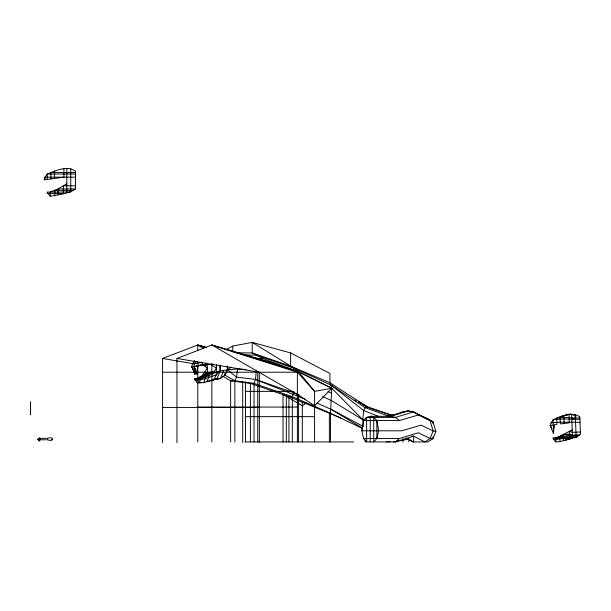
<?xml version="1.0" encoding="UTF-8"?>
<svg xmlns="http://www.w3.org/2000/svg" width="611" height="611" viewBox="0 0 611 611"><rect width="100%" height="100%" fill="white"/><g stroke="black" fill="none" stroke-linecap="round" stroke-linejoin="round"><path stroke-width="0.92" d="M30.55 409.416L30.558 401.878L30.558 414.831L30.55 406.75M370.205 441.936L370.205 416.305L390.857 416.305L395.378 417.397L399.395 420.551L418.375 414.999L432.939 421.743L435.88 431.419L432.939 438.698L427.792 441.936L413.036 441.936L406.01 437.927M38.798 438.958L39.257 441.012L38.501 439.729M39.494 438.958L39.86 440.921L38.73 440.287M216.5 364.652L216.179 375.039L213.697 380.027L203.906 382.524L197.384 382.891L194.359 378.82L201.019 378.079M225.497 349.882L232.745 346.078L252.213 342.381L290.622 352.937L329.917 373.436L329.917 382.753L331.811 388.275L330.467 413.227L330.467 441.936M195.383 369.052L194.932 374.283L191.709 366.569L192.488 363.881L194.611 360.727L193.962 362.43M579.839 417.855C572.049 418.642 564.526 416.328 556.697 418.077L556.934 424.301L550.206 425.615L553.429 433.329L554.108 425.485L550.206 425.615L550.985 422.934L553.115 419.772C561.272 416.244 571.4 411.211 579.801 416.771L580.45 434.177L576.142 437.591L553.406 439.042L552.863 437.866L560.157 437.232L563.22 436.285L569.536 435.987L572.476 437.018L577.135 436.796M363.209 423.179L362.781 419.719L363.637 410.531L365.164 407.697L366.951 406.72L390.91 414.884L396.478 414.479M254.046 441.936L254.046 383.418L255.482 379.439L256.307 371.091M194.046 366.485L191.709 366.569L194.932 373L195.314 369.25M39.952 438.324L40.318 438.599L39.463 439.66M246.042 369.533L237.572 369.013L236.518 377.117L234.861 380.768L234.861 441.936M197.032 371.404L197.704 366.432L196.177 366.432M553.429 430.45L554.108 425.485M38.493 438.767L38.371 438.583M373.741 417.397L373.741 441.936L376.872 438.507L378.66 430.801L376.872 420.551L373.741 417.397L370.205 416.305L366.631 417.397L363.576 420.551L361.865 430.801L363.576 438.507L366.631 441.936L395.386 441.936L413.639 436.147L424.905 441.936L430.136 438.545L433.115 430.923L430.136 420.788L424.905 417.664L413.639 411.875L408.301 410.806L402.886 411.875L388.894 416.526M292.31 441.936L292.31 396.669L293.631 392.69L255.482 379.439L236.518 377.117L227.361 369.747L227.223 366.18M213.697 380.027L212.193 380.034L220.472 378.537L223.573 370.457L227.666 369.747L227.536 366.18M216.844 379.141L214.14 379.148L216.844 379.141L220.204 370.633L220.052 366.608M231.225 367.096L227.361 369.747L224.84 375.078L234.861 380.768L254.046 383.418L292.31 396.669L330.467 413.227L362.621 428.51M227.666 369.747L225.069 375.078L220.472 378.537L217.104 378.545L220.472 378.537M224.29 374.971L225.283 372.993M212.697 373.81L216.47 368.043L210.787 364.5L203.486 364.515M196.184 361.513L194.588 363.881L193.809 366.569L197.032 374.283L197.704 366.432L191.709 366.569L193.55 369.327M197.238 378.713L204.662 375.345L207.419 372.305L207.244 364.675M418.375 414.999L413.639 411.875L395.378 417.397L366.631 417.397L363.705 420.551L361.865 430.801L401.687 430.801L421.078 425.134L433.115 430.923L435.88 431.419M39.394 438.515L39.952 437.942L39.914 438.461M364.484 420.528L362.781 419.719L331.811 388.275L314.596 405.773L297.381 394.408L211.872 345.016L176.953 358.458L176.953 442.631M38.661 438.454L39.593 438.041L38.478 439.668M395.386 441.936L399.395 438.507L418.375 432.756L430.136 438.545L432.939 438.698L432.939 436.812M572.881 419.413L575.738 417.428M306.187 403.123L302.292 405.773L283.015 394.408L283.015 441.936M70.739 168.865L75.497 171.019L75.497 188.944C68.165 193.84 58.74 194.772 50.171 196.184L46.948 192.114L70.739 192.022L70.739 168.865C62.612 167.254 54.623 171.156 47.246 174.02L45 177.182L44.183 179.863L63.926 177.182L63.926 168.552M66.805 183.781L58.06 188.944L50.171 192.022L50.171 196.184M572.224 429.846L560.119 436.147L555.743 437.759L555.88 441.936L560.31 441.57L572.515 438.194L571.629 414.151L568.986 414.304L563.831 415.77L564.129 423.553L560.318 423.874L560.05 416.71L569.483 414.296L568.986 414.304L569.315 422.865L564.129 423.553M193.641 363.285L192.488 363.881L197.88 363.27L201.989 362.117M205.708 375.345L204.662 375.345L210.81 372.298L213.04 372.29M204.662 375.345L210.879 372.298L212.979 372.298C206.9 374.787 201.37 379.821 194.359 378.82L200.538 378.82M236.457 352.822L252.213 352.937L256.658 355.151L294.479 368.395L330.902 384.961L365.164 407.697L388.344 416.03L390.91 414.884M199.041 378.705L202.669 377.102L199.774 377.109L196.047 378.713C206.06 379.683 213.835 370.77 223.573 370.457M162.587 372.221L297.381 372.221L298.596 371.687L331.811 388.275L314.596 391.368L297.381 372.221L211.872 345.016L257.758 358.458L298.596 371.687L314.596 391.368L314.596 441.936M162.587 442.631L162.587 358.458L197.796 345.016L206.06 347.346M386.267 441.936L388.016 441.325M390.857 416.305L408.301 410.806L409.95 411.692M197.544 378.713L202.669 377.102M213.43 372.29L207.419 372.305L199.774 377.109L205.288 376.628M201.622 377.102L203.157 376.628M555.842 438.927C561.379 438.622 567.13 435.551 572.515 438.194L555.483 438.935L556.033 438.927M39.303 439.149C40.769 438.102 39.57 440.279 39.776 438.79M47.261 439.798C54.7 442.303 54.539 435.872 47.261 438.377M388.336 441.936L390.2 441.532M196.91 365.974L200.599 365.256L199.492 365.256L213.239 364.202M555.804 437.759L563.22 436.285M393.431 441.936L409.171 439.019M217.027 378.996L219.739 378.537L216.997 378.904M197.727 365.684L195.864 365.974L202.6 365.248L202.142 362.903M216.958 378.782L218.784 378.537M203.921 364.82L207.732 364.507L204.105 364.82L206.571 364.813L206.205 363.003M202.02 378.392L199.339 378.713M555.437 437.759L560.157 437.232M331.811 388.275L298.328 371.709L262.677 358.458L257.758 358.458L298.596 371.687L211.872 345.016M204.105 364.63L205.632 364.507M388.344 416.03L392.995 415.64M200.041 382.669L203.906 382.524L205.571 377.094L203.784 377.102M227.361 369.747L237.572 369.013M203.402 364.721L206.678 364.507M566.389 414.304L572.652 414.625L576.028 416.381M569.826 431.335L569.376 431.343L569.643 439.08L570.094 439.072L563.365 440.5L563.159 434.398L569.926 434.093M580.366 431.992L572.316 432.374L569.437 431.343M579.686 434.788L572.408 435.131L569.536 434.093M578.594 435.651C573.233 437.629 556.491 429.632 560.31 441.57M214.224 379.179L216.118 379.148L214.224 379.225L216.118 379.148L206.969 381.455L208.779 377.231L208.962 375.337L202.455 375.353L207.32 368.066L203.249 365.019M579.892 419.261C570.934 419.52 562.128 418.23 553.115 419.772L553.314 425.027M550.985 422.934C560.761 421.682 570.315 422.277 580.007 422.323M196.459 378.82L200.538 378.705L199.484 382.891L196.459 378.82L200.125 378.667M560.195 438.408L572.515 438.194L563.266 437.461M201.89 382.524L203.83 382.524M75.497 172.493L50.904 172.493L50.904 178.893M75.497 174.02L47.246 174.02L47.246 179.306M75.497 177.182L45 177.182L45 179.741M75.497 185.805L63.376 185.805L63.376 193.481L47.551 193.481M75.497 188.944L58.06 188.944L58.06 194.749M73.244 190.38L54.83 190.38L54.83 195.818M194.909 379.996C202.455 380.821 209.077 376.735 216.179 375.039L220.204 370.633L219.853 365.072M234.861 380.768L230.637 380.768L222.61 376.116M254.046 383.418L250.388 383.418L230.637 380.768L230.637 441.936M245.53 391.368L293.853 391.368M292.31 396.669L288.934 396.669L250.388 383.418L250.388 441.936M197.796 407.079L297.381 407.079M162.587 407.43L259.347 407.43M330.902 384.961L363.698 410.531M402.886 411.875L404.688 411.875M411.86 411.875L413.639 411.875M330.467 413.227L329.367 413.227L288.934 396.669L288.934 441.936M245.53 416.649L314.596 416.649M426.127 418.756L427.792 418.756L432.939 421.743L432.939 423.622M363.576 420.551L399.395 420.551M411.845 436.147L413.639 436.147L413.639 441.936M39.593 438.354L40.257 438.354M40.54 438.377L46.184 438.377M363.576 438.507L399.395 438.507M37.63 439.576L38.333 439.576M40.547 439.798L46.192 439.798M245.095 441.936L353.754 441.936M244.759 354.96L256.658 355.151L262.677 358.458L255.108 358.26M38.233 439.133L38.791 439.149M51.981 439.79L51.492 439.637M176.953 358.458L259.347 372.221L259.347 442.631M162.587 358.458L193.328 363.744M200.782 365.019L205.441 365.821M426.127 418.466L427.792 418.756L417.504 414.296M423.224 417.359L427.792 418.756M206.006 347.491L197.796 345.016L197.796 350.645M205.953 347.621L197.796 345.016L203.509 348.484M369.594 407.995L390.788 415.136M358.878 402.007L368.716 407.697L329.917 382.753L290.622 366.188L252.213 352.937L252.213 342.381L294.479 368.395L298.328 371.709M429.625 420.467L432.939 421.743M363.637 410.531L378.362 416.305M255.482 379.439L304.889 399.082M336.363 416.16L329.367 413.227L329.367 441.936M338.112 416.893L340.732 417.993M293.631 392.69L299.703 395.386M317.04 403.092L330.902 409.255L363.637 426.638M322.646 396.57L331.185 400.419L362.781 419.719M327.939 391.59L331.338 393.133M354.517 399.991L356.175 400.892M362.804 404.474L366.951 406.72M358.772 402.007L368.716 407.697M330.902 409.255L362.713 428.25M407.942 438.545L413.036 441.936M553.406 439.042L555.88 441.936M550.206 425.615L552.054 428.38M195.65 369.327L193.809 366.569L198.392 365.974L197.101 361.575M196.826 381.386L197.384 382.891M194.565 370.19L194.932 373M196.841 372.534L197.032 374.283L197.032 373M194.649 371.664L194.932 374.283L194.932 371.404M575.287 414.617L576.142 437.591M553.429 427.967L553.429 433.329M408.812 439.263L408.812 441.936M402.886 438.629L402.886 441.936M376.872 420.551L376.872 438.507M366.631 417.397L366.631 441.936M365.164 440.057L365.164 441.936M302.292 402.168L302.292 441.936M298.596 395.118L298.596 441.936M297.381 372.221L297.381 441.936M290.622 352.937L290.622 366.188M286.315 396.05L286.315 441.936M257.758 371.625L257.758 441.936M245.53 381.967L245.53 441.936M242.704 381.738L242.704 442.631M232.745 346.078L232.745 351.959M211.872 363.782L211.872 441.936M197.796 365.653L197.796 378.82M197.796 382.585L197.796 441.936M66.805 168.369L66.805 192.671M54.562 170.958L54.562 178.16M47.261 438.247L47.261 439.133M38.272 439.576A0.901 0.878 -90 0 1 38.272 438.69A1.085 1.054 90 0 1 39.112 438.4A1.023 1.023 0 0 0 38.272 438.706A0.901 0.901 0 0 0 38.172 439.362M39.387 439.737A1.382 1.344 -90 0 0 39.715 439.592L39.723 439.576A0.901 0.878 -90 0 0 39.807 438.904M38.371 439.637A1.398 1.398 0 0 0 38.745 439.767A1.382 1.344 -90 0 1 38.386 439.637"/></g></svg>
